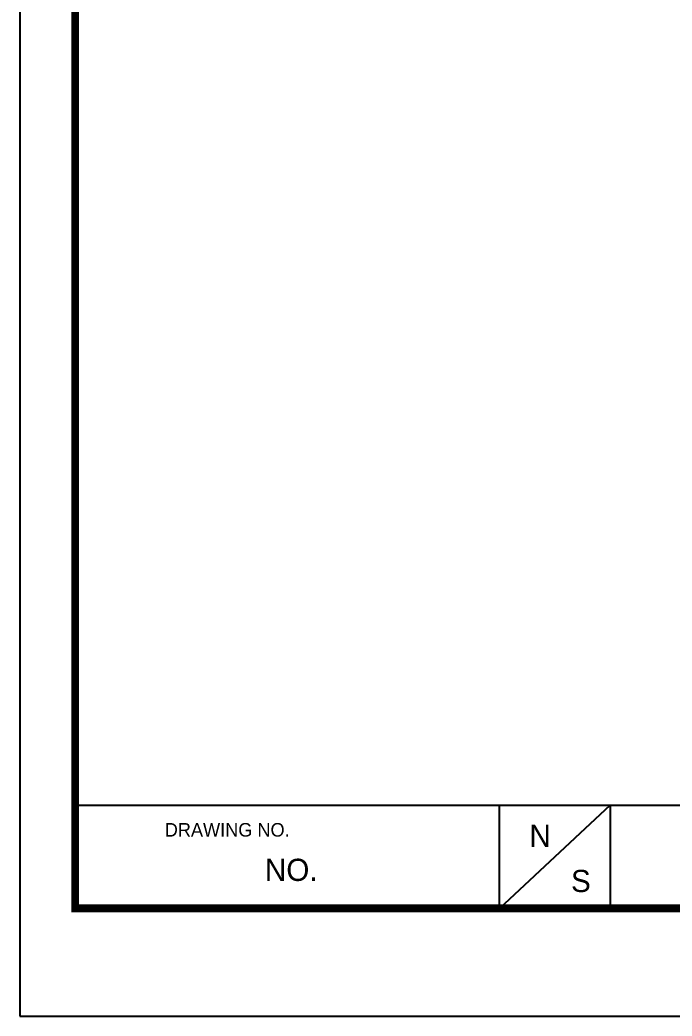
# Model space of a CAD drawing. Extents: x 16296660632 to 16296678186, y -37409619871 to -37409616409.
# Drawn here: x 16296675035 to 16296675633, y -37409618718 to -37409617803 of the extents above; entities that cross this region are included whole.
import ezdxf

# ---------------------------------------------------------------- set-up
doc = ezdxf.new("R2010")
doc.units = 0
doc.header["$LTSCALE"] = 10
doc.header["$MEASUREMENT"] = 0
doc.layers.get('0').update_dxf_attribs({"linetype": 'CONTINUOUS'})
doc.styles.add('Daelim Dimension', font='')
doc.styles.get('Daelim Dimension').set_extended_font_data('나눔고딕')

msp = doc.modelspace()

# ---------------------------------------------------------------- linework, layer by layer
at = {"color": 5}
msp.add_line((16296675085.52157, -37409618524.163643), (16296677622.588039, -37409618524.163643), dxfattribs=at)
at = {"color": 5, "ltscale": 40}
for p, q in [((16296675474.418921, -37409618524.163643), (16296675474.418921, -37409618619.106773)), ((16296675474.418921, -37409618524.163643), (16296675474.418921, -37409618619.106773)), ((16296675576.031601, -37409618524.163643), (16296675474.418921, -37409618619.106773)), ((16296675576.031601, -37409618524.163643), (16296675474.418921, -37409618619.106773)), ((16296675576.031601, -37409618524.163643), (16296675576.031601, -37409618619.106773)), ((16296675576.031601, -37409618524.163643), (16296675576.031601, -37409618619.106773))]:
    msp.add_line(p, q, dxfattribs=at)
at = {"ltscale": 0.5}
msp.add_lwpolyline([(16296675034.855539, -37409618717.603394), (16296678185.69553, -37409618717.603394), (16296678185.69553, -37409616408.923378), (16296675034.855539, -37409616408.923378)], close=True, dxfattribs=at)
at = {"color": 5, "linetype": 'ByBlock', "lineweight": 200, "const_width": 7.26}
msp.add_lwpolyline([(16296675085.52157, -37409618618.747757), (16296678134.721569, -37409618618.747757), (16296678134.721569, -37409616462.527771), (16296675085.52157, -37409616462.527771)], close=True, dxfattribs=at)

# ---------------------------------------------------------------- texts
at = {"color": 5, "ltscale": 40, "style": 'Daelim Dimension'}
msp.add_text('DRAWING NO.', height=12.43401454, dxfattribs=at).set_placement((16296675167.670441, -37409618552.88755))
at = {"char_height": 20.347958, "attachment_point": 1, "style": 'Daelim Dimension'}
for s, insert, width in [('N', (16296675502.056219, -37409618541.963768), 28.39778312), ('NO.', (16296675259.48708, -37409618573.223991), 127.64989239), ('S', (16296675540.237949, -37409618583.438057), 28.39778312)]:
    msp.add_mtext(s, dxfattribs=dict(at, insert=insert, width=width))

doc.saveas('drawing.dxf')
